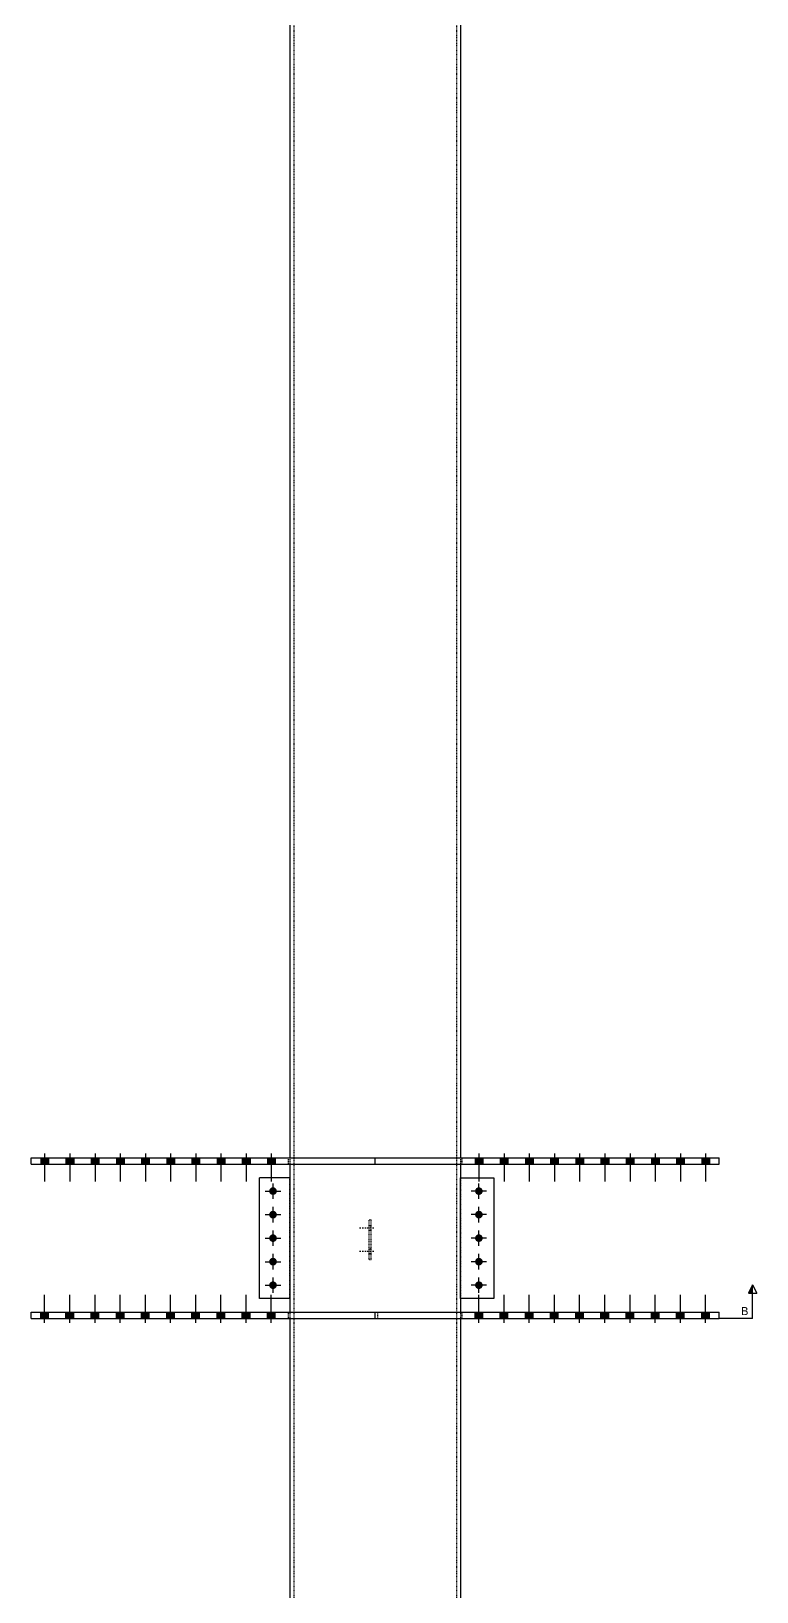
# Model space of a CAD drawing. Header units: millimetres. Extents: x 15962 to 71432, y 9666 to 72266.
# Drawn here: x 41785 to 43946, y 33116 to 37761 of the extents above; entities that cross this region are included whole.
import ezdxf

# ---------------------------------------------------------------- set-up
doc = ezdxf.new("R2010")
doc.units = ezdxf.units.MM
doc.header["$LTSCALE"] = 2
doc.linetypes.add('DXK_LINE_DOT1', pattern=[1.8814, 0.9407, -0.9407])
doc.linetypes.add('DXK_LINE_DOT2', pattern=[3.9198, 1.9599, -1.9599])
doc.styles.add('Arial', font='arial.ttf', dxfattribs={"height": 0.2})

msp = doc.modelspace()

# ---------------------------------------------------------------- hatches: boundary and pattern name
at = {"linetype": 'Continuous'}
for color, points in [(3, [(41836.5391, 34407.288), (41813.5391, 34407.288), (41813.5391, 34388.288), (41836.5391, 34388.288)]), (3, [(41836.5391, 34407.288), (41813.5391, 34407.288), (41813.5391, 34388.288), (41836.5391, 34388.288)]), (3, [(41911.5391, 34407.288), (41888.5391, 34407.288), (41888.5391, 34388.288), (41911.5391, 34388.288)]), (3, [(41911.5391, 34407.288), (41888.5391, 34407.288), (41888.5391, 34388.288), (41911.5391, 34388.288)]), (3, [(41986.5391, 34407.288), (41963.5391, 34407.288), (41963.5391, 34388.288), (41986.5391, 34388.288)]), (3, [(41986.5391, 34407.288), (41963.5391, 34407.288), (41963.5391, 34388.288), (41986.5391, 34388.288)]), (3, [(42061.5391, 34407.288), (42038.5391, 34407.288), (42038.5391, 34388.288), (42061.5391, 34388.288)]), (3, [(42061.5391, 34407.288), (42038.5391, 34407.288), (42038.5391, 34388.288), (42061.5391, 34388.288)]), (3, [(42136.5391, 34407.288), (42113.5391, 34407.288), (42113.5391, 34388.288), (42136.5391, 34388.288)]), (3, [(42136.5391, 34407.288), (42113.5391, 34407.288), (42113.5391, 34388.288), (42136.5391, 34388.288)]), (3, [(42211.5391, 34407.288), (42188.5391, 34407.288), (42188.5391, 34388.288), (42211.5391, 34388.288)]), (3, [(42211.5391, 34407.288), (42188.5391, 34407.288), (42188.5391, 34388.288), (42211.5391, 34388.288)]), (3, [(42286.5391, 34407.288), (42263.5391, 34407.288), (42263.5391, 34388.288), (42286.5391, 34388.288)]), (3, [(42286.5391, 34407.288), (42263.5391, 34407.288), (42263.5391, 34388.288), (42286.5391, 34388.288)]), (3, [(42361.5391, 34407.288), (42338.5391, 34407.288), (42338.5391, 34388.288), (42361.5391, 34388.288)]), (3, [(42361.5391, 34407.288), (42338.5391, 34407.288), (42338.5391, 34388.288), (42361.5391, 34388.288)]), (3, [(42436.5391, 34407.288), (42413.5391, 34407.288), (42413.5391, 34388.288), (42436.5391, 34388.288)]), (3, [(42436.5391, 34407.288), (42413.5391, 34407.288), (42413.5391, 34388.288), (42436.5391, 34388.288)]), (3, [(42511.5391, 34407.288), (42488.5391, 34407.288), (42488.5391, 34388.288), (42511.5391, 34388.288)]), (3, [(42511.5391, 34407.288), (42488.5391, 34407.288), (42488.5391, 34388.288), (42511.5391, 34388.288)]), (3, [(43106.5211, 34388.288), (43129.5211, 34388.288), (43129.5211, 34407.288), (43106.5211, 34407.288)]), (3, [(43106.5318, 34388.288), (43129.5318, 34388.288), (43129.5318, 34407.288), (43106.5318, 34407.288)]), (3, [(43181.5211, 34388.288), (43204.5211, 34388.288), (43204.5211, 34407.288), (43181.5211, 34407.288)]), (3, [(43181.5318, 34388.288), (43204.5318, 34388.288), (43204.5318, 34407.288), (43181.5318, 34407.288)]), (3, [(43256.5211, 34388.288), (43279.5211, 34388.288), (43279.5211, 34407.288), (43256.5211, 34407.288)]), (3, [(43256.5318, 34388.288), (43279.5318, 34388.288), (43279.5318, 34407.288), (43256.5318, 34407.288)]), (3, [(43331.5211, 34388.288), (43354.5211, 34388.288), (43354.5211, 34407.288), (43331.5211, 34407.288)]), (3, [(43331.5318, 34388.288), (43354.5318, 34388.288), (43354.5318, 34407.288), (43331.5318, 34407.288)]), (3, [(43406.5211, 34388.288), (43429.5211, 34388.288), (43429.5211, 34407.288), (43406.5211, 34407.288)]), (3, [(43406.5318, 34388.288), (43429.5318, 34388.288), (43429.5318, 34407.288), (43406.5318, 34407.288)]), (3, [(43481.5211, 34388.288), (43504.5211, 34388.288), (43504.5211, 34407.288), (43481.5211, 34407.288)]), (3, [(43481.5318, 34388.288), (43504.5318, 34388.288), (43504.5318, 34407.288), (43481.5318, 34407.288)]), (3, [(43556.5211, 34388.288), (43579.5211, 34388.288), (43579.5211, 34407.288), (43556.5211, 34407.288)]), (3, [(43556.5318, 34388.288), (43579.5318, 34388.288), (43579.5318, 34407.288), (43556.5318, 34407.288)]), (3, [(43631.5211, 34388.288), (43654.5211, 34388.288), (43654.5211, 34407.288), (43631.5211, 34407.288)]), (3, [(43631.5318, 34388.288), (43654.5318, 34388.288), (43654.5318, 34407.288), (43631.5318, 34407.288)]), (3, [(43706.5211, 34388.288), (43729.5211, 34388.288), (43729.5211, 34407.288), (43706.5211, 34407.288)]), (3, [(43706.5318, 34388.288), (43729.5318, 34388.288), (43729.5318, 34407.288), (43706.5318, 34407.288)]), (3, [(43781.5211, 34388.288), (43804.5211, 34388.288), (43804.5211, 34407.288), (43781.5211, 34407.288)]), (3, [(43781.5318, 34388.288), (43804.5318, 34388.288), (43804.5318, 34407.288), (43781.5318, 34407.288)]), (3, [(42493.5391, 34308.288, -1), (42516.5391, 34308.288, -1)]), (3, [(43106.5318, 34308.288, -1), (43129.5318, 34308.288, -1)]), (3, [(42493.5391, 34238.288, -1), (42516.5391, 34238.288, -1)]), (3, [(43106.5318, 34238.288, -1), (43129.5318, 34238.288, -1)]), (3, [(42493.5391, 34168.288, -1), (42516.5391, 34168.288, -1)]), (3, [(43106.5318, 34168.288, -1), (43129.5318, 34168.288, -1)]), (3, [(42493.5391, 34098.288, -1), (42516.5391, 34098.288, -1)]), (3, [(43106.5318, 34098.288, -1), (43129.5318, 34098.288, -1)]), (3, [(42493.5391, 34028.288, -1), (42516.5391, 34028.288, -1)]), (3, [(43106.5318, 34028.288, -1), (43129.5318, 34028.288, -1)]), (30, [(43933.0319, 34004.288), (43920.5319, 34004.288), (43933.0318, 34029.288)]), (3, [(41836.5391, 33948.288), (41813.5391, 33948.288), (41813.5391, 33929.288), (41836.5391, 33929.288)]), (3, [(41836.5391, 33948.288), (41813.5391, 33948.288), (41813.5391, 33929.288), (41836.5391, 33929.288)]), (3, [(41911.5391, 33948.288), (41888.5391, 33948.288), (41888.5391, 33929.288), (41911.5391, 33929.288)]), (3, [(41911.5391, 33948.288), (41888.5391, 33948.288), (41888.5391, 33929.288), (41911.5391, 33929.288)]), (3, [(41986.5391, 33948.288), (41963.5391, 33948.288), (41963.5391, 33929.288), (41986.5391, 33929.288)]), (3, [(41986.5391, 33948.288), (41963.5391, 33948.288), (41963.5391, 33929.288), (41986.5391, 33929.288)]), (3, [(42061.5391, 33948.288), (42038.5391, 33948.288), (42038.5391, 33929.288), (42061.5391, 33929.288)]), (3, [(42061.5391, 33948.288), (42038.5391, 33948.288), (42038.5391, 33929.288), (42061.5391, 33929.288)]), (3, [(42136.5391, 33948.288), (42113.5391, 33948.288), (42113.5391, 33929.288), (42136.5391, 33929.288)]), (3, [(42136.5391, 33948.288), (42113.5391, 33948.288), (42113.5391, 33929.288), (42136.5391, 33929.288)]), (3, [(42211.5391, 33948.288), (42188.5391, 33948.288), (42188.5391, 33929.288), (42211.5391, 33929.288)]), (3, [(42211.5391, 33948.288), (42188.5391, 33948.288), (42188.5391, 33929.288), (42211.5391, 33929.288)]), (3, [(42286.5391, 33948.288), (42263.5391, 33948.288), (42263.5391, 33929.288), (42286.5391, 33929.288)]), (3, [(42286.5391, 33948.288), (42263.5391, 33948.288), (42263.5391, 33929.288), (42286.5391, 33929.288)]), (3, [(42361.5391, 33948.288), (42338.5391, 33948.288), (42338.5391, 33929.288), (42361.5391, 33929.288)]), (3, [(42361.5391, 33948.288), (42338.5391, 33948.288), (42338.5391, 33929.288), (42361.5391, 33929.288)]), (3, [(42436.5391, 33948.288), (42413.5391, 33948.288), (42413.5391, 33929.288), (42436.5391, 33929.288)]), (3, [(42436.5391, 33948.288), (42413.5391, 33948.288), (42413.5391, 33929.288), (42436.5391, 33929.288)]), (3, [(42511.5391, 33948.288), (42488.5391, 33948.288), (42488.5391, 33929.288), (42511.5391, 33929.288)]), (3, [(42511.5391, 33948.288), (42488.5391, 33948.288), (42488.5391, 33929.288), (42511.5391, 33929.288)]), (3, [(43106.5211, 33929.288), (43129.5211, 33929.288), (43129.5211, 33948.288), (43106.5211, 33948.288)]), (3, [(43106.5318, 33929.288), (43129.5318, 33929.288), (43129.5318, 33948.288), (43106.5318, 33948.288)]), (3, [(43181.5211, 33929.288), (43204.5211, 33929.288), (43204.5211, 33948.288), (43181.5211, 33948.288)]), (3, [(43181.5318, 33929.288), (43204.5318, 33929.288), (43204.5318, 33948.288), (43181.5318, 33948.288)]), (3, [(43256.5211, 33929.288), (43279.5211, 33929.288), (43279.5211, 33948.288), (43256.5211, 33948.288)]), (3, [(43256.5318, 33929.288), (43279.5318, 33929.288), (43279.5318, 33948.288), (43256.5318, 33948.288)]), (3, [(43331.5211, 33929.288), (43354.5211, 33929.288), (43354.5211, 33948.288), (43331.5211, 33948.288)]), (3, [(43331.5318, 33929.288), (43354.5318, 33929.288), (43354.5318, 33948.288), (43331.5318, 33948.288)]), (3, [(43406.5211, 33929.288), (43429.5211, 33929.288), (43429.5211, 33948.288), (43406.5211, 33948.288)]), (3, [(43406.5318, 33929.288), (43429.5318, 33929.288), (43429.5318, 33948.288), (43406.5318, 33948.288)]), (3, [(43481.5211, 33929.288), (43504.5211, 33929.288), (43504.5211, 33948.288), (43481.5211, 33948.288)]), (3, [(43481.5318, 33929.288), (43504.5318, 33929.288), (43504.5318, 33948.288), (43481.5318, 33948.288)]), (3, [(43556.5211, 33929.288), (43579.5211, 33929.288), (43579.5211, 33948.288), (43556.5211, 33948.288)]), (3, [(43556.5318, 33929.288), (43579.5318, 33929.288), (43579.5318, 33948.288), (43556.5318, 33948.288)]), (3, [(43631.5211, 33929.288), (43654.5211, 33929.288), (43654.5211, 33948.288), (43631.5211, 33948.288)]), (3, [(43631.5318, 33929.288), (43654.5318, 33929.288), (43654.5318, 33948.288), (43631.5318, 33948.288)]), (3, [(43706.5211, 33929.288), (43729.5211, 33929.288), (43729.5211, 33948.288), (43706.5211, 33948.288)]), (3, [(43706.5318, 33929.288), (43729.5318, 33929.288), (43729.5318, 33948.288), (43706.5318, 33948.288)]), (3, [(43781.5211, 33929.288), (43804.5211, 33929.288), (43804.5211, 33948.288), (43781.5211, 33948.288)]), (3, [(43781.5318, 33929.288), (43804.5318, 33929.288), (43804.5318, 33948.288), (43781.5318, 33948.288)])]:
    msp.add_hatch(color=color, dxfattribs=at).paths.add_polyline_path(points)

# ---------------------------------------------------------------- linework, layer by layer
at = {"color": 7, "linetype": 'DXK_LINE_DOT1'}
for p, q in [((42567.0391, 44138.288), (42567.0391, 28907.288)), ((43051.0391, 44138.288), (43051.0391, 28907.288)), ((42550.0391, 34407.288), (42550.0391, 34388.288)), ((42555.0391, 34407.288), (42555.0391, 34388.288)), ((42809.039, 34388.288), (42809.039, 34407.288)), ((43063.0391, 34407.288), (43063.0391, 34388.288)), ((43068.0391, 34388.288), (43068.0391, 34407.288)), ((43833.0139, 34388.288), (43833.0139, 34407.288)), ((42555.0391, 33988.288), (42555.0391, 34348.288)), ((43063.0391, 34348.288), (43063.0391, 33988.288)), ((42791.5389, 34103.288), (42791.5389, 34223.288)), ((42797.5389, 34223.288), (42791.5389, 34223.288)), ((42797.5389, 34103.288), (42797.5389, 34223.288)), ((42797.5389, 34103.288), (42791.5389, 34103.288)), ((42550.0391, 33948.288), (42550.0391, 33929.288)), ((42555.0391, 33948.288), (42555.0391, 33929.288)), ((42817.1593, 33929.288), (42817.1593, 33948.288)), ((43063.0391, 33948.288), (43063.0391, 33929.288)), ((43068.0391, 33929.288), (43068.0391, 33948.288)), ((43833.0139, 33929.288), (43833.0139, 33948.288))]:
    msp.add_line(p, q, dxfattribs=at)
at = {"color": 7, "linetype": 'Continuous'}
for p, q in [((42555.0391, 39379.288), (42555.0391, 34407.288)), ((43063.0391, 39379.288), (43063.0391, 34407.288)), ((41785.0391, 34388.288), (41785.0391, 34407.288)), ((41785.0391, 34407.288), (43833.0318, 34407.288)), ((41785.0391, 34388.288), (43833.0318, 34388.288)), ((42555.0391, 34388.288), (42555.0391, 33948.288)), ((42809.0391, 34388.288), (42809.0391, 34407.288)), ((43063.0391, 34388.288), (43063.0391, 34348.288)), ((43833.0318, 34388.288), (43833.0318, 34407.288)), ((42465.0391, 33988.288), (42465.0391, 34348.288)), ((42555.0391, 34348.288), (42465.0391, 34348.288)), ((43063.0318, 33988.288), (43063.0318, 34348.288)), ((43063.0318, 34348.288), (43163.0318, 34348.288)), ((43163.0318, 34348.288), (43163.0318, 33988.288)), ((42555.0391, 33988.288), (42465.0391, 33988.288)), ((43163.0318, 33988.288), (43063.0318, 33988.288)), ((43063.0391, 33988.288), (43063.0391, 33948.288)), ((41785.0391, 33929.288), (41785.0391, 33948.288)), ((41785.0391, 33948.288), (43833.0318, 33948.288)), ((41785.0391, 33929.288), (43833.0318, 33929.288)), ((42555.0391, 33929.288), (42555.0391, 28907.288)), ((42809.2687, 33929.288), (42809.2687, 33948.288)), ((43063.0391, 33929.288), (43063.0391, 28907.288)), ((43833.0318, 33929.288), (43833.0318, 33948.288))]:
    msp.add_line(p, q, dxfattribs=at)
at = {"color": 3, "linetype": 'Continuous'}
for p, q in [((41825.0391, 34420.488), (41825.0391, 34337.288)), ((41825.0391, 34420.488), (41825.0391, 34337.288)), ((41900.0391, 34420.488), (41900.0391, 34337.288)), ((41900.0391, 34420.488), (41900.0391, 34337.288)), ((41975.0391, 34420.488), (41975.0391, 34337.288)), ((41975.0391, 34420.488), (41975.0391, 34337.288)), ((42050.0391, 34420.488), (42050.0391, 34337.288)), ((42050.0391, 34420.488), (42050.0391, 34337.288)), ((42125.0391, 34420.488), (42125.0391, 34337.288)), ((42125.0391, 34420.488), (42125.0391, 34337.288)), ((42200.0391, 34420.488), (42200.0391, 34337.288)), ((42200.0391, 34420.488), (42200.0391, 34337.288)), ((42275.0391, 34420.488), (42275.0391, 34337.288)), ((42275.0391, 34420.488), (42275.0391, 34337.288)), ((42350.0391, 34420.488), (42350.0391, 34337.288)), ((42350.0391, 34420.488), (42350.0391, 34337.288)), ((42425.0391, 34420.488), (42425.0391, 34337.288)), ((42425.0391, 34420.488), (42425.0391, 34337.288)), ((42500.0391, 34420.488), (42500.0391, 34337.288)), ((42500.0391, 34420.488), (42500.0391, 34337.288)), ((43118.0211, 34420.488), (43118.0211, 34337.288)), ((43118.0318, 34420.488), (43118.0318, 34337.288)), ((43193.0211, 34420.488), (43193.0211, 34337.288)), ((43193.0318, 34420.488), (43193.0318, 34337.288)), ((43268.0211, 34420.488), (43268.0211, 34337.288)), ((43268.0318, 34420.488), (43268.0318, 34337.288)), ((43343.0211, 34420.488), (43343.0211, 34337.288)), ((43343.0318, 34420.488), (43343.0318, 34337.288)), ((43418.0211, 34420.488), (43418.0211, 34337.288)), ((43418.0318, 34420.488), (43418.0318, 34337.288)), ((43493.0211, 34420.488), (43493.0211, 34337.288)), ((43493.0318, 34420.488), (43493.0318, 34337.288)), ((43568.0211, 34420.488), (43568.0211, 34337.288)), ((43568.0318, 34420.488), (43568.0318, 34337.288)), ((43643.0211, 34420.488), (43643.0211, 34337.288)), ((43643.0318, 34420.488), (43643.0318, 34337.288)), ((43718.0211, 34420.488), (43718.0211, 34337.288)), ((43718.0318, 34420.488), (43718.0318, 34337.288)), ((43793.0211, 34420.488), (43793.0211, 34337.288)), ((43793.0318, 34420.488), (43793.0318, 34337.288)), ((41813.5391, 34407.288), (41813.5391, 34388.288)), ((41813.5391, 34407.288), (41813.5391, 34388.288)), ((41836.5391, 34407.288), (41836.5391, 34388.288)), ((41836.5391, 34407.288), (41836.5391, 34388.288)), ((41888.5391, 34407.288), (41888.5391, 34388.288)), ((41888.5391, 34407.288), (41888.5391, 34388.288)), ((41911.5391, 34407.288), (41911.5391, 34388.288)), ((41911.5391, 34407.288), (41911.5391, 34388.288)), ((41963.5391, 34407.288), (41963.5391, 34388.288)), ((41963.5391, 34407.288), (41963.5391, 34388.288)), ((41986.5391, 34407.288), (41986.5391, 34388.288)), ((41986.5391, 34407.288), (41986.5391, 34388.288)), ((42038.5391, 34407.288), (42038.5391, 34388.288)), ((42038.5391, 34407.288), (42038.5391, 34388.288)), ((42061.5391, 34407.288), (42061.5391, 34388.288)), ((42061.5391, 34407.288), (42061.5391, 34388.288)), ((42113.5391, 34407.288), (42113.5391, 34388.288)), ((42113.5391, 34407.288), (42113.5391, 34388.288)), ((42136.5391, 34407.288), (42136.5391, 34388.288)), ((42136.5391, 34407.288), (42136.5391, 34388.288)), ((42188.5391, 34407.288), (42188.5391, 34388.288)), ((42188.5391, 34407.288), (42188.5391, 34388.288)), ((42211.5391, 34407.288), (42211.5391, 34388.288)), ((42211.5391, 34407.288), (42211.5391, 34388.288)), ((42263.5391, 34407.288), (42263.5391, 34388.288)), ((42263.5391, 34407.288), (42263.5391, 34388.288)), ((42286.5391, 34407.288), (42286.5391, 34388.288)), ((42286.5391, 34407.288), (42286.5391, 34388.288)), ((42338.5391, 34407.288), (42338.5391, 34388.288)), ((42338.5391, 34407.288), (42338.5391, 34388.288)), ((42361.5391, 34407.288), (42361.5391, 34388.288)), ((42361.5391, 34407.288), (42361.5391, 34388.288)), ((42413.5391, 34407.288), (42413.5391, 34388.288)), ((42413.5391, 34407.288), (42413.5391, 34388.288)), ((42436.5391, 34407.288), (42436.5391, 34388.288)), ((42436.5391, 34407.288), (42436.5391, 34388.288)), ((42488.5391, 34407.288), (42488.5391, 34388.288)), ((42488.5391, 34407.288), (42488.5391, 34388.288)), ((42511.5391, 34407.288), (42511.5391, 34388.288)), ((42511.5391, 34407.288), (42511.5391, 34388.288)), ((43106.5211, 34407.288), (43106.5211, 34388.288)), ((43106.5318, 34407.288), (43106.5318, 34388.288)), ((43129.5211, 34407.288), (43129.5211, 34388.288)), ((43129.5318, 34407.288), (43129.5318, 34388.288)), ((43181.5211, 34407.288), (43181.5211, 34388.288)), ((43181.5318, 34407.288), (43181.5318, 34388.288)), ((43204.5211, 34407.288), (43204.5211, 34388.288)), ((43204.5318, 34407.288), (43204.5318, 34388.288)), ((43256.5211, 34407.288), (43256.5211, 34388.288)), ((43256.5318, 34407.288), (43256.5318, 34388.288)), ((43279.5211, 34407.288), (43279.5211, 34388.288)), ((43279.5318, 34407.288), (43279.5318, 34388.288)), ((43331.5211, 34407.288), (43331.5211, 34388.288)), ((43331.5318, 34407.288), (43331.5318, 34388.288)), ((43354.5211, 34407.288), (43354.5211, 34388.288)), ((43354.5318, 34407.288), (43354.5318, 34388.288)), ((43406.5211, 34407.288), (43406.5211, 34388.288)), ((43406.5318, 34407.288), (43406.5318, 34388.288)), ((43429.5211, 34407.288), (43429.5211, 34388.288)), ((43429.5318, 34407.288), (43429.5318, 34388.288)), ((43481.5211, 34407.288), (43481.5211, 34388.288)), ((43481.5318, 34407.288), (43481.5318, 34388.288)), ((43504.5211, 34407.288), (43504.5211, 34388.288)), ((43504.5318, 34407.288), (43504.5318, 34388.288)), ((43556.5211, 34407.288), (43556.5211, 34388.288)), ((43556.5318, 34407.288), (43556.5318, 34388.288)), ((43579.5211, 34407.288), (43579.5211, 34388.288)), ((43579.5318, 34407.288), (43579.5318, 34388.288)), ((43631.5211, 34407.288), (43631.5211, 34388.288)), ((43631.5318, 34407.288), (43631.5318, 34388.288)), ((43654.5211, 34407.288), (43654.5211, 34388.288)), ((43654.5318, 34407.288), (43654.5318, 34388.288)), ((43706.5211, 34407.288), (43706.5211, 34388.288)), ((43706.5318, 34407.288), (43706.5318, 34388.288)), ((43729.5211, 34407.288), (43729.5211, 34388.288)), ((43729.5318, 34407.288), (43729.5318, 34388.288)), ((43781.5211, 34407.288), (43781.5211, 34388.288)), ((43781.5318, 34407.288), (43781.5318, 34388.288)), ((43804.5211, 34407.288), (43804.5211, 34388.288)), ((43804.5318, 34407.288), (43804.5318, 34388.288)), ((42505.0391, 34285.288), (42505.0391, 34331.288)), ((43118.0318, 34285.288), (43118.0318, 34331.288)), ((42482.0391, 34308.288), (42528.0391, 34308.288)), ((43141.0318, 34308.288), (43095.0318, 34308.288)), ((42482.0391, 34238.288), (42528.0391, 34238.288)), ((42505.0391, 34215.288), (42505.0391, 34261.288)), ((43141.0318, 34238.288), (43095.0318, 34238.288)), ((43118.0318, 34215.288), (43118.0318, 34261.288)), ((42505.0391, 34145.288), (42505.0391, 34191.288)), ((43118.0318, 34145.288), (43118.0318, 34191.288)), ((42482.0391, 34168.288), (42528.0391, 34168.288)), ((43141.0318, 34168.288), (43095.0318, 34168.288)), ((42482.0391, 34098.288), (42528.0391, 34098.288)), ((42505.0391, 34075.288), (42505.0391, 34121.288)), ((43141.0318, 34098.288), (43095.0318, 34098.288)), ((43118.0318, 34075.288), (43118.0318, 34121.288)), ((42505.0391, 34005.288), (42505.0391, 34051.288)), ((43118.0318, 34005.288), (43118.0318, 34051.288)), ((42482.0391, 34028.288), (42528.0391, 34028.288)), ((43141.0318, 34028.288), (43095.0318, 34028.288)), ((41825.0391, 33916.088), (41825.0391, 33999.288)), ((41825.0391, 33916.088), (41825.0391, 33999.288)), ((41900.0391, 33916.088), (41900.0391, 33999.288)), ((41900.0391, 33916.088), (41900.0391, 33999.288)), ((41975.0391, 33916.088), (41975.0391, 33999.288)), ((41975.0391, 33916.088), (41975.0391, 33999.288)), ((42050.0391, 33916.088), (42050.0391, 33999.288)), ((42050.0391, 33916.088), (42050.0391, 33999.288)), ((42125.0391, 33916.088), (42125.0391, 33999.288)), ((42125.0391, 33916.088), (42125.0391, 33999.288)), ((42200.0391, 33916.088), (42200.0391, 33999.288)), ((42200.0391, 33916.088), (42200.0391, 33999.288)), ((42275.0391, 33916.088), (42275.0391, 33999.288)), ((42275.0391, 33916.088), (42275.0391, 33999.288)), ((42350.0391, 33916.088), (42350.0391, 33999.288)), ((42350.0391, 33916.088), (42350.0391, 33999.288)), ((42425.0391, 33916.088), (42425.0391, 33999.288)), ((42425.0391, 33916.088), (42425.0391, 33999.288)), ((42500.0391, 33916.088), (42500.0391, 33999.288)), ((42500.0391, 33916.088), (42500.0391, 33999.288)), ((43118.0211, 33916.088), (43118.0211, 33999.288)), ((43118.0318, 33916.088), (43118.0318, 33999.288)), ((43193.0211, 33916.088), (43193.0211, 33999.288)), ((43193.0318, 33916.088), (43193.0318, 33999.288)), ((43268.0211, 33916.088), (43268.0211, 33999.288)), ((43268.0318, 33916.088), (43268.0318, 33999.288)), ((43343.0211, 33916.088), (43343.0211, 33999.288)), ((43343.0318, 33916.088), (43343.0318, 33999.288)), ((43418.0211, 33916.088), (43418.0211, 33999.288)), ((43418.0318, 33916.088), (43418.0318, 33999.288)), ((43493.0211, 33916.088), (43493.0211, 33999.288)), ((43493.0318, 33916.088), (43493.0318, 33999.288)), ((43568.0211, 33916.088), (43568.0211, 33999.288)), ((43568.0318, 33916.088), (43568.0318, 33999.288)), ((43643.0211, 33916.088), (43643.0211, 33999.288)), ((43643.0318, 33916.088), (43643.0318, 33999.288)), ((43718.0211, 33916.088), (43718.0211, 33999.288)), ((43718.0318, 33916.088), (43718.0318, 33999.288)), ((43793.0211, 33916.088), (43793.0211, 33999.288)), ((43793.0318, 33916.088), (43793.0318, 33999.288)), ((41813.5391, 33929.288), (41813.5391, 33948.288)), ((41813.5391, 33929.288), (41813.5391, 33948.288)), ((41836.5391, 33929.288), (41836.5391, 33948.288)), ((41836.5391, 33929.288), (41836.5391, 33948.288)), ((41888.5391, 33929.288), (41888.5391, 33948.288)), ((41888.5391, 33929.288), (41888.5391, 33948.288)), ((41911.5391, 33929.288), (41911.5391, 33948.288)), ((41911.5391, 33929.288), (41911.5391, 33948.288)), ((41963.5391, 33929.288), (41963.5391, 33948.288)), ((41963.5391, 33929.288), (41963.5391, 33948.288)), ((41986.5391, 33929.288), (41986.5391, 33948.288)), ((41986.5391, 33929.288), (41986.5391, 33948.288)), ((42038.5391, 33929.288), (42038.5391, 33948.288)), ((42038.5391, 33929.288), (42038.5391, 33948.288)), ((42061.5391, 33929.288), (42061.5391, 33948.288)), ((42061.5391, 33929.288), (42061.5391, 33948.288)), ((42113.5391, 33929.288), (42113.5391, 33948.288)), ((42113.5391, 33929.288), (42113.5391, 33948.288)), ((42136.5391, 33929.288), (42136.5391, 33948.288)), ((42136.5391, 33929.288), (42136.5391, 33948.288)), ((42188.5391, 33929.288), (42188.5391, 33948.288)), ((42188.5391, 33929.288), (42188.5391, 33948.288)), ((42211.5391, 33929.288), (42211.5391, 33948.288)), ((42211.5391, 33929.288), (42211.5391, 33948.288)), ((42263.5391, 33929.288), (42263.5391, 33948.288)), ((42263.5391, 33929.288), (42263.5391, 33948.288)), ((42286.5391, 33929.288), (42286.5391, 33948.288)), ((42286.5391, 33929.288), (42286.5391, 33948.288)), ((42338.5391, 33929.288), (42338.5391, 33948.288)), ((42338.5391, 33929.288), (42338.5391, 33948.288)), ((42361.5391, 33929.288), (42361.5391, 33948.288)), ((42361.5391, 33929.288), (42361.5391, 33948.288)), ((42413.5391, 33929.288), (42413.5391, 33948.288)), ((42413.5391, 33929.288), (42413.5391, 33948.288)), ((42436.5391, 33929.288), (42436.5391, 33948.288)), ((42436.5391, 33929.288), (42436.5391, 33948.288)), ((42488.5391, 33929.288), (42488.5391, 33948.288)), ((42488.5391, 33929.288), (42488.5391, 33948.288)), ((42511.5391, 33929.288), (42511.5391, 33948.288)), ((42511.5391, 33929.288), (42511.5391, 33948.288)), ((43106.5211, 33929.288), (43106.5211, 33948.288)), ((43106.5318, 33929.288), (43106.5318, 33948.288)), ((43129.5211, 33929.288), (43129.5211, 33948.288)), ((43129.5318, 33929.288), (43129.5318, 33948.288)), ((43181.5211, 33929.288), (43181.5211, 33948.288)), ((43181.5318, 33929.288), (43181.5318, 33948.288)), ((43204.5211, 33929.288), (43204.5211, 33948.288)), ((43204.5318, 33929.288), (43204.5318, 33948.288)), ((43256.5211, 33929.288), (43256.5211, 33948.288)), ((43256.5318, 33929.288), (43256.5318, 33948.288)), ((43279.5211, 33929.288), (43279.5211, 33948.288)), ((43279.5318, 33929.288), (43279.5318, 33948.288)), ((43331.5211, 33929.288), (43331.5211, 33948.288)), ((43331.5318, 33929.288), (43331.5318, 33948.288)), ((43354.5211, 33929.288), (43354.5211, 33948.288)), ((43354.5318, 33929.288), (43354.5318, 33948.288)), ((43406.5211, 33929.288), (43406.5211, 33948.288)), ((43406.5318, 33929.288), (43406.5318, 33948.288)), ((43429.5211, 33929.288), (43429.5211, 33948.288)), ((43429.5318, 33929.288), (43429.5318, 33948.288)), ((43481.5211, 33929.288), (43481.5211, 33948.288)), ((43481.5318, 33929.288), (43481.5318, 33948.288)), ((43504.5211, 33929.288), (43504.5211, 33948.288)), ((43504.5318, 33929.288), (43504.5318, 33948.288)), ((43556.5211, 33929.288), (43556.5211, 33948.288)), ((43556.5318, 33929.288), (43556.5318, 33948.288)), ((43579.5211, 33929.288), (43579.5211, 33948.288)), ((43579.5318, 33929.288), (43579.5318, 33948.288)), ((43631.5211, 33929.288), (43631.5211, 33948.288)), ((43631.5318, 33929.288), (43631.5318, 33948.288)), ((43654.5211, 33929.288), (43654.5211, 33948.288)), ((43654.5318, 33929.288), (43654.5318, 33948.288)), ((43706.5211, 33929.288), (43706.5211, 33948.288)), ((43706.5318, 33929.288), (43706.5318, 33948.288)), ((43729.5211, 33929.288), (43729.5211, 33948.288)), ((43729.5318, 33929.288), (43729.5318, 33948.288)), ((43781.5211, 33929.288), (43781.5211, 33948.288)), ((43781.5318, 33929.288), (43781.5318, 33948.288)), ((43804.5211, 33929.288), (43804.5211, 33948.288)), ((43804.5318, 33929.288), (43804.5318, 33948.288))]:
    msp.add_line(p, q, dxfattribs=at)
at = {"color": 3, "linetype": 'DXK_LINE_DOT2'}
for p, q in [((42805.4589, 34198.288), (42762.5389, 34198.288)), ((42805.4589, 34198.288), (42762.5389, 34198.288)), ((42797.5389, 34205.288), (42791.5389, 34205.288)), ((42797.5389, 34205.288), (42791.5389, 34205.288)), ((42797.5389, 34191.288), (42791.5389, 34191.288)), ((42797.5389, 34191.288), (42791.5389, 34191.288)), ((42805.4589, 34128.288), (42762.5389, 34128.288)), ((42805.4589, 34128.288), (42762.5389, 34128.288)), ((42797.5389, 34135.288), (42791.5389, 34135.288)), ((42797.5389, 34135.288), (42791.5389, 34135.288)), ((42797.5389, 34121.288), (42791.5389, 34121.288)), ((42797.5389, 34121.288), (42791.5389, 34121.288))]:
    msp.add_line(p, q, dxfattribs=at)
at = {"color": 30, "linetype": 'Continuous'}
for p, q in [((43933.0318, 34029.288), (43920.5319, 34004.288)), ((43920.5319, 34004.288), (43945.5319, 34004.2881)), ((43933.0318, 34029.288), (43945.5319, 34004.2881))]:
    msp.add_line(p, q, dxfattribs=at)

# ---------------------------------------------------------------- wipeouts: each hides what was drawn before it
at = {"color": 0, "linetype": 'Continuous'}
msp.add_wipeout([(43920.5318, 33939.288), (43920.5318, 33964.288), (43898.315, 33964.288), (43898.315, 33939.288)], dxfattribs=at)

# ---------------------------------------------------------------- next in the draw order: linework, layer by layer
at = {"color": 2, "linetype": 'Continuous'}
for q in [(43933.0318, 34029.288), (43833.0318, 33929.288)]:
    msp.add_line((43933.0318, 33929.288), q, dxfattribs=at)

# ---------------------------------------------------------------- next in the draw order: texts
at = {"color": 96, "linetype": 'Continuous', "style": 'Arial'}
msp.add_text('B', height=23.877, dxfattribs=at).set_placement((43898.315, 33939.288))

doc.saveas('drawing.dxf')
